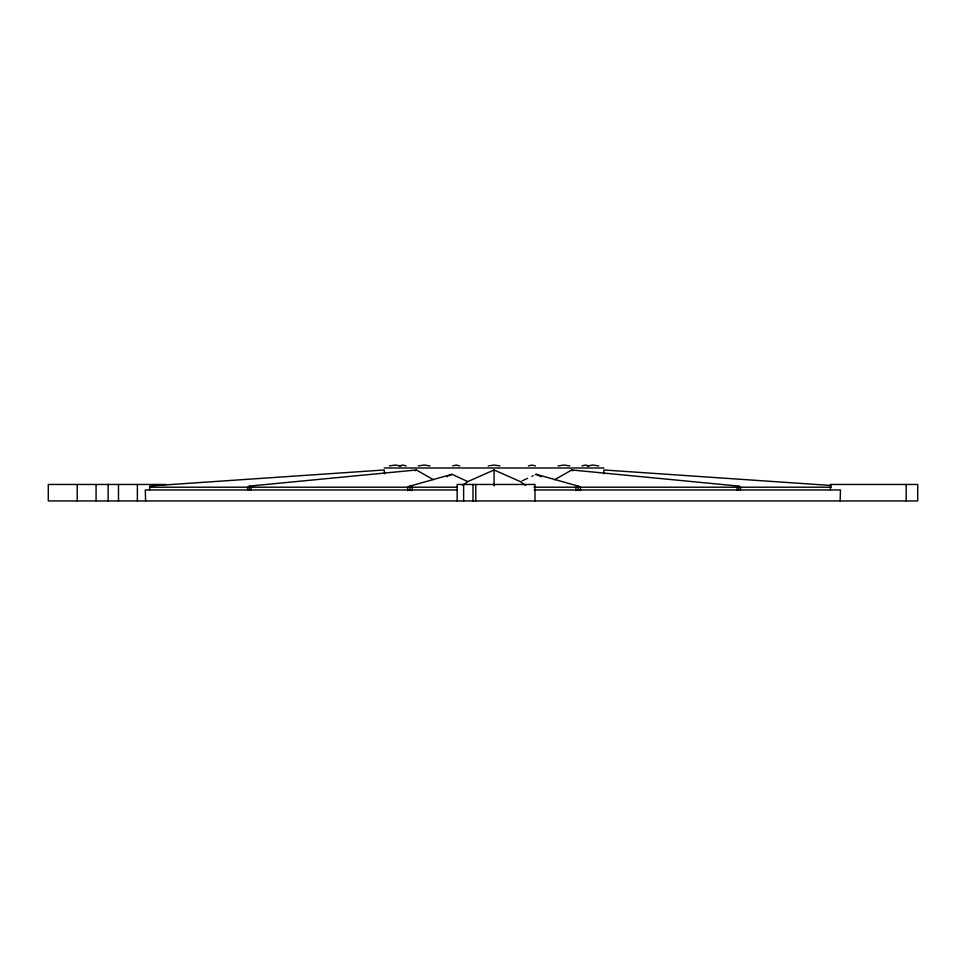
<?xml version="1.0" encoding="UTF-8"?>
<svg xmlns="http://www.w3.org/2000/svg" width="966" height="966" viewBox="0 0 966 966"><rect width="100%" height="100%" fill="white"/><g stroke="black" fill="none" stroke-linecap="round" stroke-linejoin="round"><path stroke-width="1.45" d="M840.106 500.943L840.492 489.955L534.138 489.955M603.605 473.775L603.931 469.983L831.279 485.487M149.452 489.955L150.249 485.934L384.202 469.983L384.54 473.775M462.545 485.403L467.785 481.599L494.073 469.983L520.36 481.599L525.661 485.451M415.114 470.804L416.382 469.983L433.203 479.571M740.536 489.955L740.536 487.214L738.785 486.091L571.751 469.983L554.713 479.679M447.065 476.721L447.681 476.419M449.118 475.707L452.028 474.294L467.785 481.599M535.273 474.704L536.118 474.294L578.163 486.091L580.457 487.214L580.457 490.643M534.053 487.214L575.845 487.214L578.163 486.091L578.163 490.547M533.172 475.719L531.892 476.323M527.581 478.339L526.265 478.943M525.395 479.341L523.62 480.138M522.051 480.851L522.739 480.537M399.224 465.914L402.725 465.057L406.215 465.914M452.74 465.914L456.23 465.057L459.731 465.914M528.414 465.914L531.916 465.057L535.405 465.914M581.93 465.914L585.42 465.057L588.922 465.914M452.028 474.294L409.982 486.091L407.676 487.214L407.676 490.643M389.37 465.914L395.191 465.057L401.023 465.914M418.326 465.914L424.159 465.057L429.979 465.914M488.241 465.914L494.073 465.057L499.893 465.914M558.167 465.914L563.987 465.057L569.819 465.914M587.123 465.914L592.943 465.057L598.775 465.914M416.382 469.983L249.361 486.091L247.598 487.214L247.598 489.955M384.202 467.991L603.931 467.991M166.273 484.461L48.3 484.461L48.3 500.943L917.7 500.943L917.7 484.461L830.398 484.461L830.398 489.955M149.452 487.214L250.206 487.214M249.361 489.955L249.361 486.091L251.136 487.214L410.091 487.214M409.982 490.547L409.982 486.091L412.301 487.214L457.063 487.214M578.054 487.214L737.01 487.214L737.01 489.955M737.939 487.214L831.46 487.214M457.087 489.955L145.286 489.955L145.612 500.943M571.751 469.983L573.08 470.828M150.249 485.934L150.793 486.731M906.193 484.461L906.193 500.943M738.785 486.091L738.785 489.955M575.845 487.214L575.845 490.643M535.007 500.943L535.007 484.461L457.147 484.461L457.147 500.943M494.073 469.983L494.073 485.826M475.767 484.461L475.767 500.943M473.002 484.461L473.002 500.943M463.632 484.461L463.632 500.943M412.301 487.214L412.301 490.643M251.136 487.214L251.136 489.955M137.365 484.461L137.365 500.943M118.492 484.461L118.492 500.943M108.132 484.461L108.132 500.943M96.081 484.461L96.081 500.943M77.208 484.461L77.208 500.943M536.118 474.294A130.144 8.622 24.6 0 1 541.117 476.733"/></g></svg>
